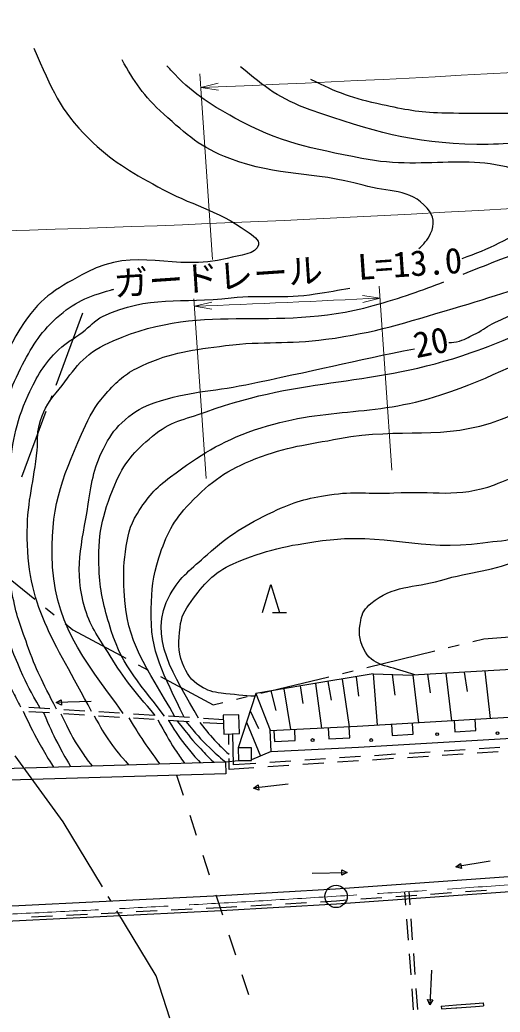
# Model space of a CAD drawing. Units: millimetres, scale not verified. Extents: x 40000 to 680000, y 20000 to 380000.
# Drawn here: x 345788 to 380146, y 272874 to 343810 of the extents above; entities that cross this region are included whole.
import ezdxf
from ezdxf.enums import TextEntityAlignment as Align

# ---------------------------------------------------------------- set-up
doc = ezdxf.new("R2010")
doc.units = ezdxf.units.MM
doc.header["$LTSCALE"] = 1000
doc.linetypes.add('CHAIN', pattern=[18.5, 12, -1.5, 3.5, -1.5])
for name, color, linetype, lineweight in [('M-BGD', 7, 'Continuous', 25), ('M-BMK', 2, 'CHAIN', 13), ('M-BMK-ROW', 30, 'Continuous', 25), ('M-BMK-SRVR', 3, 'Continuous', 25), ('M-STR-HTXT', 7, 'Continuous', 13), ('M-STR-STR1', 1, 'Continuous', 25)]:
    doc.layers.add(name, color=color, linetype=linetype, lineweight=lineweight)
doc.styles.add('ＭＳ ゴシック', font='')
doc.styles.get('ＭＳ ゴシック').set_extended_font_data('MS Gothic')

msp = doc.modelspace()

# ---------------------------------------------------------------- linework, layer by layer
at = {"layer": 'M-BGD'}
for p, q in [((348377, 317703), (350305, 322866)), ((347957, 316579), (348097, 316954)), ((345928, 311146), (347677, 315830)), ((363153, 301434), (363753, 303434)), ((363753, 303434), (364353, 301434)), ((363853, 301434), (364853, 301434)), ((381905, 297417), (373909, 296975)), ((379038, 297258), (379432, 293872)), ((371069, 297055), (366042, 296223)), ((367809, 296515), (368065, 295165)), ((368839, 296686), (369345, 293280)), ((369834, 296850), (370008, 295467)), ((371069, 297055), (373909, 296975)), ((371069, 297055), (371346, 293393)), ((372411, 297017), (372603, 295533)), ((373909, 296975), (374296, 293568)), ((374949, 297032), (375149, 295701)), ((376263, 297105), (376676, 293709)), ((377573, 297178), (377777, 295790)), ((366042, 296223), (362668, 295649)), ((363746, 295832), (364100, 294434)), ((364660, 295988), (365156, 293072)), ((365851, 296190), (366042, 294933)), ((366944, 296372), (367371, 293182)), ((348382, 295006), (348751, 295205)), ((348751, 295205), (348763, 294831)), ((362668, 295649), (361416, 291765)), ((362668, 295649), (363684, 293036)), ((347938, 294559), (346441, 294654)), ((350881, 295084), (348382, 295006)), ((348763, 294831), (348382, 295006)), ((350433, 294402), (348936, 294496)), ((362269, 294413), (362852, 293160)), ((347919, 294260), (346422, 294354)), ((350414, 294102), (348917, 294197)), ((352909, 293945), (351412, 294040)), ((352928, 294245), (351431, 294339)), ((355404, 293788), (353907, 293882)), ((355423, 294087), (353926, 294182)), ((357899, 293630), (356402, 293725)), ((357918, 293930), (356421, 294024)), ((360377, 293775), (358916, 293867)), ((376865, 293718), (376913, 292920)), ((378410, 293009), (378363, 293807)), ((360358, 293475), (358897, 293568)), ((362005, 293592), (363008, 291185)), ((363772, 291501), (363684, 293036)), ((363956, 293012), (363994, 292213)), ((365492, 292284), (365454, 293083)), ((367847, 293200), (367890, 292401)), ((369388, 292481), (369345, 293280)), ((372384, 293452), (372431, 292654)), ((373929, 292743), (373881, 293541)), ((376913, 292920), (378410, 293009)), ((360741, 291999), (360732, 292771)), ((361060, 290547), (361031, 292775)), ((363994, 292213), (365492, 292284)), ((367890, 292401), (369388, 292481)), ((370008, 291811), (382080, 292526)), ((372431, 292654), (373929, 292743)), ((362356, 291778), (361416, 291769)), ((361416, 291769), (361424, 290859)), ((362364, 290868), (362356, 291778)), ((363772, 291501), (370008, 291811)), ((377638, 291631), (376142, 291533)), ((380133, 291794), (378636, 291696)), ((348884, 286485), (345455, 291209)), ((360495, 290761), (361424, 290859)), ((360764, 290227), (360754, 290999)), ((361424, 290859), (362364, 290868)), ((363772, 291501), (362365, 290918)), ((367660, 290978), (366163, 290881)), ((370154, 291142), (368658, 291044)), ((372513, 290995), (371016, 290897)), ((372649, 291305), (371152, 291207)), ((375008, 291158), (373511, 291060)), ((375144, 291468), (373647, 291370)), ((377503, 291321), (376006, 291223)), ((379997, 291484), (378500, 291386)), ((362535, 290343), (360764, 290227)), ((362670, 290652), (361060, 290547)), ((365029, 290506), (363532, 290408)), ((365165, 290815), (363668, 290718)), ((367524, 290669), (366027, 290571)), ((370019, 290832), (368522, 290734)), ((364978, 289161), (362493, 288885)), ((362493, 288885), (362845, 289113)), ((362886, 288740), (362493, 288885)), ((362845, 289113), (362886, 288740)), ((351690, 281832), (348884, 286485)), ((368813, 283048), (369192, 282869)), ((368821, 282673), (368813, 283048)), ((379441, 283664), (376974, 283260)), ((376974, 283260), (377314, 283506)), ((377374, 283136), (376974, 283260)), ((377314, 283506), (377374, 283136)), ((366692, 282812), (369192, 282869)), ((369192, 282869), (368821, 282673)), ((352310, 280805), (352104, 281147)), ((370183, 280964), (371679, 281070)), ((372677, 281141), (374173, 281248)), ((373403, 280524), (373333, 281472)), ((373702, 280545), (373632, 281494)), ((375171, 281319), (376667, 281425)), ((377664, 281496), (379161, 281603)), ((356611, 280181), (358109, 280255)), ((359108, 280304), (360168, 280356)), ((360168, 280356), (361303, 280423)), ((362301, 280481), (363799, 280568)), ((364797, 280627), (366294, 280714)), ((367293, 280772), (368427, 280839)), ((368427, 280839), (369186, 280893)), ((346623, 279688), (348121, 279762)), ((349120, 279811), (350618, 279885)), ((351617, 279934), (353115, 280008)), ((355530, 275467), (352723, 280120)), ((354114, 280058), (355612, 280132)), ((373586, 278031), (373476, 279527)), ((373885, 278052), (373775, 279548)), ((373769, 275538), (373659, 277034)), ((374068, 275559), (373959, 277055)), ((356517, 272436), (355530, 275467)), ((375241, 275883), (375116, 273386)), ((373953, 273045), (373843, 274541)), ((374252, 273065), (374142, 274561)), ((375116, 273386), (374947, 273770)), ((374947, 273770), (375322, 273751)), ((375322, 273751), (375116, 273386)), ((375934, 273307), (375950, 273108)), ((375950, 273108), (376977, 273184)), ((378925, 273531), (378942, 273332))]:
    msp.add_line(p, q, dxfattribs=at)
for points in [[(305749, 279079), (320821, 279482), (337036, 280077), (360122, 281217), (368372, 281698), (395810, 283652), (419599, 285732), (447152, 288599), (459907, 290094), (459904, 290093), (482510, 292863), (507308, 295654), (567439, 302717)], [(567567, 301624), (507433, 294561), (482639, 291771), (460038, 289001), (460035, 289001), (447273, 287506), (419704, 284637), (395897, 282556), (368443, 280601), (360181, 280118), (337083, 278978), (320855, 278382), (305765, 277979)], [(363698, 292999), (369927, 293309), (381976, 294023), (391430, 294781), (399896, 295494), (411038, 296498), (425678, 297950)], [(375934, 273307), (377029, 273388), (378365, 273489), (378925, 273531)], [(376977, 273184), (377044, 273189), (378380, 273289), (378942, 273332)]]:
    msp.add_lwpolyline(points, dxfattribs=at)
msp.add_lwpolyline([(360382, 292753), (361507, 292790), (361463, 294134), (360338, 294097)], close=True, dxfattribs=at)
for centre in [(366732, 292328), (370919, 292328), (375633, 292750), (379960, 292821)]:
    msp.add_circle(centre, 100, dxfattribs=at)
for points, knots in [([(346791, 341790), (348111, 338799), (348614, 337402), (350715, 335327), (352393, 333669), (353610, 333024), (355669, 331872), (358100, 330513), (359780, 330303), (362048, 328688), (362448, 328402), (362938, 328081), (362864, 327730), (362721, 327049), (361545, 326997), (360619, 326761), (356807, 325787), (354062, 327631), (350594, 325772), (348612, 324709), (347332, 324055), (346099, 322175), (344368, 319534), (343986, 317686), (343204, 314626), (342514, 311925), (342189, 310356), (342134, 307569), (342082, 304979), (342426, 303518), (343014, 300995), (343539, 298745), (344357, 297645), (345390, 295578), (345563, 295230), (345617, 295112), (345841, 294691)], [0, 0, 0, 0, 1, 1, 1, 2, 2, 2, 3, 3, 3, 4, 4, 4, 5, 5, 5, 6, 6, 6, 7, 7, 7, 8, 8, 8, 9, 9, 9, 10, 10, 10, 11, 11, 11, 12, 12, 12, 12]), ([(374335, 327464), (374661, 327732), (374944, 328079), (375172, 328538), (375488, 329175), (375399, 329806), (374932, 330342), (373682, 331777), (372175, 331464), (370344, 331982), (366687, 333016), (364362, 332555), (360803, 333888), (358721, 334668), (357741, 335588), (356082, 337068), (354630, 338364), (353954, 339433), (353104, 340955)], [0, 0, 0, 0, 1, 1, 1, 2, 2, 2, 3, 3, 3, 4, 4, 4, 5, 5, 5, 6, 6, 6, 6]), ([(377420, 326753), (379402, 327459), (380762, 328085), (382643, 329475), (383274, 329942), (383908, 330247), (383914, 331032), (383919, 331668), (383565, 332086), (383001, 332380), (378549, 334697), (375163, 332917), (370241, 333903), (366592, 334635), (364421, 334997), (361161, 336792), (359206, 337869), (358112, 338587), (356587, 340216), (356486, 340324), (356391, 340429), (356300, 340532)], [0, 0, 0, 0, 1, 1, 1, 2, 2, 2, 3, 3, 3, 4, 4, 4, 5, 5, 5, 6, 6, 6, 7, 7, 7, 7]), ([(377497, 325627), (379036, 326244), (380618, 326886), (382618, 327564), (387003, 329050), (389665, 329345), (393880, 331261), (395263, 331890), (396073, 332318), (397112, 333427), (397598, 333946), (397813, 334483), (397633, 335171), (397508, 335651), (397120, 335782), (396680, 336012), (395930, 336403), (395381, 336292), (394536, 336310), (390504, 336394), (388273, 335699), (384256, 335341), (382004, 335140), (380744, 334866), (378483, 334907), (373729, 334992), (371061, 335838), (366564, 337384), (364401, 338127), (363338, 338994), (361580, 340458)], [0, 0, 0, 0, 1, 1, 1, 2, 2, 2, 3, 3, 3, 4, 4, 4, 5, 5, 5, 6, 6, 6, 7, 7, 7, 8, 8, 8, 9, 9, 9, 10, 10, 10, 10]), ([(381854, 337150), (380080, 337093), (378210, 337098), (375983, 337146), (374292, 337182), (373349, 337393), (371694, 337741), (369631, 338175), (368488, 338593), (366609, 339548)], [0, 0, 0, 0, 1, 1, 1, 2, 2, 2, 3, 3, 3, 3]), ([(353190, 294228), (350249, 298310), (348165, 300711), (348096, 305565), (348043, 309296), (348940, 311418), (350488, 314812), (350959, 315844), (351318, 316400), (352084, 317236), (352891, 318118), (353438, 318587), (354526, 319083), (356712, 320079), (358123, 320216), (360506, 320521), (363293, 320876), (364900, 320596), (367684, 320971), (371310, 321459), (373276, 322150), (376787, 323181), (382592, 324886), (385743, 326166), (391463, 328137), (394490, 329180), (396334, 329416), (399202, 330838), (401695, 332073), (403473, 332892), (405422, 334031)], [0, 0, 0, 0, 1, 1, 1, 2, 2, 2, 3, 3, 3, 4, 4, 4, 5, 5, 5, 6, 6, 6, 7, 7, 7, 8, 8, 8, 9, 9, 9, 10, 10, 10, 10]), ([(376479, 320733), (376728, 320749), (376948, 320752), (377239, 320850), (377724, 321011), (377973, 321164), (378430, 321393), (378972, 321664), (379218, 321923), (379768, 322179), (382383, 323400), (383917, 323935), (386619, 324951), (394652, 327969), (399136, 329740), (407347, 332231), (408950, 332718), (410260, 332961), (411548, 333220)], [0, 0, 0, 0, 1, 1, 1, 2, 2, 2, 3, 3, 3, 4, 4, 4, 5, 5, 5, 6, 6, 6, 6]), ([(356139, 294042), (354080, 296728), (353008, 297758), (352169, 300651), (351740, 302131), (351532, 302993), (351457, 304533), (351342, 306927), (351652, 308354), (352574, 310566), (353237, 312155), (353969, 312926), (355274, 314050), (356520, 315123), (357564, 315224), (359110, 315785), (366242, 318373), (370903, 317519), (378066, 320019), (380414, 320838), (381649, 321514), (383990, 322354), (390075, 324536), (393652, 325246), (399808, 327219), (406352, 329317), (410438, 330016), (416383, 332581)], [0, 0, 0, 0, 1, 1, 1, 2, 2, 2, 3, 3, 3, 4, 4, 4, 5, 5, 5, 6, 6, 6, 7, 7, 7, 8, 8, 8, 9, 9, 9, 9]), ([(356885, 293995), (354821, 297644), (353404, 299202), (353248, 302988), (353202, 304081), (353186, 304704), (353342, 305786), (353503, 306895), (353603, 307574), (354197, 308524), (354929, 309695), (355460, 310325), (356573, 311141), (358739, 312728), (360040, 313611), (362578, 314490), (367587, 316223), (370879, 315344), (375913, 317001), (379773, 318272), (381716, 319570), (385537, 320956), (391405, 323084), (394882, 323703), (400827, 325608), (405201, 327009), (408056, 327812), (411782, 329180)], [0, 0, 0, 0, 1, 1, 1, 2, 2, 2, 3, 3, 3, 4, 4, 4, 5, 5, 5, 6, 6, 6, 7, 7, 7, 8, 8, 8, 9, 9, 9, 9]), ([(362604, 295452), (361856, 295499), (361063, 295572), (360191, 295677), (359581, 295751), (359225, 295858), (358701, 296178), (358011, 296600), (357715, 297054), (357427, 297810), (357070, 298748), (357140, 299376), (357248, 300375), (357333, 301155), (357568, 301593), (358033, 302225), (358970, 303498), (359606, 304282), (361053, 304919), (363410, 305956), (364883, 306223), (367434, 306580), (371869, 307200), (374469, 305778), (378900, 306434), (379925, 306586), (380613, 306448), (381495, 306993), (385406, 309415), (386874, 311753), (390513, 314566), (392716, 316270), (393924, 317286), (396325, 318696), (396861, 319011), (397206, 319103), (397779, 319346), (400009, 320290), (401260, 320830), (403567, 321564), (405842, 322288), (407233, 322248), (409537, 322875), (411602, 323437), (412846, 323561), (414768, 324500), (416945, 325564), (418377, 326686), (419961, 327766)], [0, 0, 0, 0, 1, 1, 1, 2, 2, 2, 3, 3, 3, 4, 4, 4, 5, 5, 5, 6, 6, 6, 7, 7, 7, 8, 8, 8, 9, 9, 9, 10, 10, 10, 11, 11, 11, 12, 12, 12, 13, 13, 13, 14, 14, 14, 15, 15, 15, 16, 16, 16, 16]), ([(374049, 296983), (373854, 297037), (373654, 297101), (373446, 297175), (372168, 297631), (370989, 297605), (370388, 298821), (370030, 299546), (370023, 300084), (370169, 300879), (370269, 301425), (370477, 301740), (370903, 302096), (372475, 303408), (373914, 303170), (375880, 303741), (378158, 304402), (379573, 304361), (381744, 305316), (384190, 306392), (385075, 307823), (387176, 309475), (391372, 312776), (393060, 315622), (397805, 318068), (402166, 320316), (405091, 320424), (409827, 321704), (411434, 322139), (412475, 321944), (413983, 322650), (417096, 324106), (418425, 325657), (421376, 327419), (421741, 327636), (422076, 327836), (422392, 328022)], [0, 0, 0, 0, 1, 1, 1, 2, 2, 2, 3, 3, 3, 4, 4, 4, 5, 5, 5, 6, 6, 6, 7, 7, 7, 8, 8, 8, 9, 9, 9, 10, 10, 10, 11, 11, 11, 12, 12, 12, 12]), ([(358557, 293890), (356937, 296881), (354807, 299641), (356543, 302726), (357288, 304051), (358064, 304557), (359192, 305577), (360821, 307048), (361926, 307684), (363899, 308646), (365383, 309369), (366318, 309599), (367949, 309855), (369726, 310133), (370756, 309894), (372551, 309999), (375363, 310165), (377095, 309606), (379739, 310576), (381226, 311122), (382006, 311591), (383332, 312459), (386954, 314831), (388610, 316703), (392270, 319018), (394484, 320419), (396007, 320685), (398467, 321586), (404372, 323751), (408046, 323891), (413885, 326228), (414905, 326637), (415830, 327031), (416693, 327422)], [0, 0, 0, 0, 1, 1, 1, 2, 2, 2, 3, 3, 3, 4, 4, 4, 5, 5, 5, 6, 6, 6, 7, 7, 7, 8, 8, 8, 9, 9, 9, 10, 10, 10, 11, 11, 11, 11]), ([(357531, 293954), (356077, 297105), (355075, 298532), (355185, 301686), (355235, 303129), (355288, 303967), (355730, 305341), (356268, 307012), (356736, 307982), (357953, 309246), (359497, 310849), (360598, 311632), (362670, 312442), (364908, 313317), (366290, 313436), (368651, 313880), (373130, 314722), (375966, 313668), (380238, 315255), (382370, 316047), (383229, 317167), (385199, 318304), (386785, 319220), (387651, 319790), (389329, 320527), (393669, 322433), (396324, 322931), (400853, 324330), (405146, 325657), (407690, 325938), (411937, 327403), (411948, 327407), (411958, 327410), (411968, 327414)], [0, 0, 0, 0, 1, 1, 1, 2, 2, 2, 3, 3, 3, 4, 4, 4, 5, 5, 5, 6, 6, 6, 7, 7, 7, 8, 8, 8, 9, 9, 9, 10, 10, 10, 11, 11, 11, 11]), ([(350925, 294371), (348187, 299521), (346265, 301899), (346316, 307237), (346337, 309523), (346797, 310772), (347032, 313046), (347104, 313738), (346993, 314149), (347173, 314821), (347439, 315809), (347724, 316360), (348378, 317148), (349593, 318611), (350128, 319741), (351838, 320571), (358665, 323887), (363752, 321345), (371064, 323380), (373043, 323931), (374612, 324495), (376115, 325080)], [0, 0, 0, 0, 1, 1, 1, 2, 2, 2, 3, 3, 3, 4, 4, 4, 5, 5, 5, 6, 6, 6, 7, 7, 7, 7]), ([(347249, 294603), (346537, 295838), (346330, 296224), (345842, 297312), (345247, 298640), (344985, 299421), (344595, 300823), (343998, 302972), (343821, 304223), (343566, 306439), (343446, 307476), (343520, 308070), (343583, 309112), (343706, 311148), (343884, 312290), (344325, 314282), (344733, 316128), (344975, 317198), (345838, 318880), (346631, 320426), (347142, 321325), (348421, 322501), (349668, 323648), (350647, 324026), (352277, 324490), (352356, 324513), (352435, 324534), (352512, 324555)], [0, 0, 0, 0, 1, 1, 1, 2, 2, 2, 3, 3, 3, 4, 4, 4, 5, 5, 5, 6, 6, 6, 7, 7, 7, 8, 8, 8, 9, 9, 9, 9]), ([(348409, 294530), (347339, 296629), (346979, 297267), (346322, 299126), (345824, 300531), (345508, 301321), (345249, 302788), (345018, 304093), (345093, 304850), (345047, 306175), (344981, 308120), (344783, 309223), (344999, 311157), (345259, 313481), (345410, 314857), (346390, 316981), (347034, 318377), (347489, 319170), (348585, 320250), (349158, 320815), (349608, 320978), (350251, 321463), (350841, 321907), (351078, 322305), (351746, 322619), (355017, 324157), (357315, 323519), (360905, 323932), (363242, 324201), (364598, 323853), (366922, 324220), (367821, 324362), (368626, 324490), (369382, 324621)], [0, 0, 0, 0, 1, 1, 1, 2, 2, 2, 3, 3, 3, 4, 4, 4, 5, 5, 5, 6, 6, 6, 7, 7, 7, 8, 8, 8, 9, 9, 9, 10, 10, 10, 11, 11, 11, 11]), ([(355465, 294085), (353870, 295988), (353329, 296567), (352241, 298349), (351474, 299607), (350894, 300268), (350465, 301679), (349613, 304485), (350227, 306287), (350679, 309186), (350945, 310889), (351085, 311910), (351908, 313424), (352336, 314211), (352644, 314645), (353327, 315225), (354062, 315848), (354551, 316152), (355465, 316458), (357910, 317276), (359416, 317215), (361943, 317728), (366747, 318706), (369686, 319454), (374016, 320298)], [0, 0, 0, 0, 1, 1, 1, 2, 2, 2, 3, 3, 3, 4, 4, 4, 5, 5, 5, 6, 6, 6, 7, 7, 7, 8, 8, 8, 8]), ([(346017, 294380), (346621, 293141), (346776, 292790), (347337, 291812), (347658, 291253), (347768, 291064), (348189, 290398)], [0, 0, 0, 0, 1, 1, 1, 2, 2, 2, 2]), ([(347483, 294287), (347938, 293226), (348059, 292922), (348496, 292080), (348836, 291426), (348960, 291205), (349418, 290434)], [0, 0, 0, 0, 1, 1, 1, 2, 2, 2, 2]), ([(348721, 294209), (349347, 292941), (349505, 292535), (350168, 291560), (350462, 291128), (350566, 290970), (350956, 290479)], [0, 0, 0, 0, 1, 1, 1, 2, 2, 2, 2]), ([(351108, 294059), (351607, 293151), (351757, 292870), (352259, 292164), (352728, 291504), (352924, 291280), (353568, 290556)], [0, 0, 0, 0, 1, 1, 1, 2, 2, 2, 2]), ([(353585, 293903), (354089, 293077), (354225, 292853), (354664, 292199), (355086, 291572), (355235, 291369), (355785, 290622)], [0, 0, 0, 0, 1, 1, 1, 2, 2, 2, 2]), ([(355650, 293772), (356225, 292739), (356371, 292443), (356902, 291633), (357151, 291254), (357235, 291125), (357557, 290674)], [0, 0, 0, 0, 1, 1, 1, 2, 2, 2, 2]), ([(356429, 293723), (357036, 292770), (357202, 292472), (357797, 291746), (358140, 291328), (358264, 291180), (358713, 290708)], [0, 0, 0, 0, 1, 1, 1, 2, 2, 2, 2]), ([(357053, 293684), (357755, 292791), (357945, 292530), (358580, 291845), (358992, 291400), (359136, 291249), (359666, 290737)], [0, 0, 0, 0, 1, 1, 1, 2, 2, 2, 2]), ([(357671, 293645), (358440, 292732), (358653, 292449), (359369, 291766), (359795, 291358), (359948, 291216), (360495, 290761)], [0, 0, 0, 0, 1, 1, 1, 2, 2, 2, 2]), ([(358670, 293582), (359222, 292882), (359375, 292668), (359890, 292140), (360214, 291807), (360331, 291691), (360750, 291318)], [0, 0, 0, 0, 1, 1, 1, 2, 2, 2, 2])]:
    msp.add_open_spline(points, degree=3, knots=knots, dxfattribs=at)
at = {"layer": 'M-BMK'}
msp.add_arc((271477, 1842975), 1564822, 271.13397, 276.91849, dxfattribs=at)
at = {"layer": 'M-BMK-ROW'}
for p, q in [((344299, 304455), (346852, 302404)), ((347631, 301777), (348255, 301276)), ((349034, 300650), (349577, 300214)), ((349577, 300214), (353371, 298181)), ((378185, 299368), (378987, 299563)), ((378987, 299563), (383149, 299893)), ((370608, 297518), (375465, 298704)), ((376437, 298941), (377214, 299131)), ((354252, 297709), (354957, 297331)), ((368859, 297092), (369636, 297281)), ((355838, 296858), (359613, 294835)), ((363030, 295669), (367888, 296855)), ((361281, 295242), (362059, 295432)), ((359613, 294835), (360310, 295005))]:
    msp.add_line(p, q, dxfattribs=at)
at = {"layer": 'M-BMK-SRVR'}
msp.add_circle((368407, 281150), 800, dxfattribs=at)
at = {"layer": 'M-STR-HTXT'}
for p, q in [((359575, 326678), (358670, 339943)), ((358737, 338974), (359976, 339273)), ((358737, 338974), (359995, 338773)), ((372393, 311624), (371496, 324765)), ((359112, 311034), (358237, 323860)), ((358273, 323330), (359512, 323629)), ((371554, 323920), (370292, 324104)), ((371554, 323920), (370319, 323604)), ((358273, 323330), (359532, 323129))]:
    msp.add_line(p, q, dxfattribs=at)
for centre, radius, start, end in [((309809, 1582107), 1244095, 272.25388, 277.75023), ((308182, 1569017), 1240828, 272.69538, 279.83601), ((308182, 1569017), 1240828, 267.30616, 272.69538), ((309829, 1563213), 1240828, 272.23747, 272.85133)]:
    msp.add_arc(centre, radius, start, end, dxfattribs=at)
at = {"layer": 'M-STR-STR1'}
for p, q in [((357006, 289809), (357473, 288384)), ((357940, 286958), (358406, 285533)), ((358873, 284107), (359340, 282682)), ((359806, 281256), (360273, 279830)), ((360740, 278405), (361206, 276979)), ((361673, 275554), (362139, 274128))]:
    msp.add_line(p, q, dxfattribs=at)
msp.add_lwpolyline([(328645, 289820), (360495, 290761), (360520, 289913), (328670, 288972)], close=True, dxfattribs=at)

# ---------------------------------------------------------------- texts
at = {"layer": 'M-BGD', "style": 'ＭＳ ゴシック'}
msp.add_text('20', height=1833, rotation=11.684, dxfattribs=at).set_placement((374268, 319079), align=Align.BOTTOM_LEFT)
at = {"layer": 'M-STR-HTXT', "style": 'ＭＳ ゴシック'}
msp.add_text('ガードレール\u3000L=13.0', height=1833, rotation=3.903, dxfattribs=at).set_placement((365057, 324326), align=Align.BOTTOM_CENTER)

doc.saveas('drawing.dxf')
